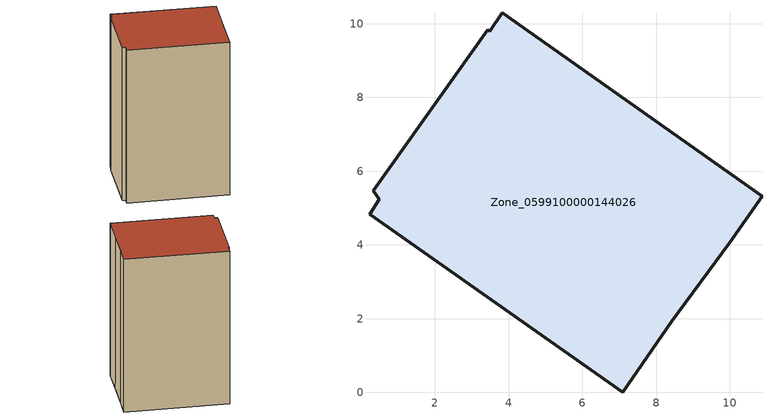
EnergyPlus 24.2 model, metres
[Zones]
Zone_0599100000144026
 floor ground (C_G): 3.43,9.83 3.49,9.79 3.83,10.3 10.87,5.32 9.98,4.05 8.42,1.93 7.09,0 0.23,4.84 0.49,5.24 0.33,5.47 z0
 wall outside (C_F): 0.23,4.84 7.09,0 8.42,1.93 9.98,4.05 10.87,5.32 3.83,10.3 3.49,9.79 3.43,9.83 0.33,5.47 0.49,5.24 0.23,4.84 z0:13.71
 roof outside (C_R): 3.49,9.79 3.43,9.83 0.33,5.47 0.49,5.24 0.23,4.84 7.09,0 8.42,1.93 9.98,4.05 10.87,5.32 3.83,10.3 z13.71
[BUILDING]
Pand.0599100000144026: North Axis=0; Terrain=City; Loads Convergence Tolerance Value=0.04; Temperature Convergence Tolerance Value=0.4; Solar Distribution=FullExterior; Maximum Number of Warmup Days=25; Minimum Number of Warmup Days=1
[Site:Location]
Rotterdam.The.Hague.AP_ZH_NLD Design_Conditions: Latitude=51.96; Longitude=4.45; Time Zone=1; Elevation=-4.5
[SITE:GROUNDTEMPERATURE:BUILDINGSURFACE]
18, 18, 18, 18, 18, 18, 18, 18, 18, 18, 18, 18
[MATERIAL] Thermal Absorptance=0.9; Solar Absorptance=0.7; Visible Absorptance=0.7
Name | Roughness | Thickness | Conductivity | Density | Specific Heat
G.TI.1946 | MediumSmooth | 0.15 | 1 | 540 | 1210
F.TI.1946 | Rough | 0.3 | 0.857143 | 1920 | 840
R.TI.1946 | MediumRough | 0.2 | 0.1 | 1500 | 1000
[CONSTRUCTION]
C_G: G.TI.1946
C_F: F.TI.1946
C_R: R.TI.1946
[ZONE]
Zone_0599100000144026: Type=1; Multiplier=1; Ceiling Height=Autocalculate; Volume=Autocalculate; Floor Area=autocalculate; Part of Total Floor Area=Yes
[ZONEINFILTRATION:DESIGNFLOWRATE]
Infil_Zone_0599100000144026: Zone or ZoneList or Space or SpaceList=Zone_0599100000144026; Schedule=AlwaysOn; Design Flow Rate Calculation Method=Flow/Area; Flow Rate per Floor Area=0.003; Constant Term Coefficient=1; Temperature Term Coefficient=0; Velocity Term Coefficient=0; Velocity Squared Term Coefficient=0
[HVACTEMPLATE:ZONE:IDEALLOADSAIRSYSTEM]
Zone_0599100000144026: Maximum Heating Supply Air Temperature=50; Minimum Cooling Supply Air Temperature=13; Maximum Heating Supply Air Humidity Ratio=0.0156; Minimum Cooling Supply Air Humidity Ratio=0.0077; Heating Limit=NoLimit; Cooling Limit=NoLimit; Dehumidification Control Type=ConstantSensibleHeatRatio; Cooling Sensible Heat Ratio=0.7; Dehumidification Setpoint=60; Humidification Control Type=None; Humidification Setpoint=30; Outdoor Air Method=None; Outdoor Air Flow Rate per Person=0.00944; Outdoor Air Flow Rate per Zone Floor Area=0; Outdoor Air Flow Rate per Zone=0; Demand Controlled Ventilation Type=None; Outdoor Air Economizer Type=NoEconomizer; Heat Recovery Type=None; Sensible Heat Recovery Effectiveness=0.7; Latent Heat Recovery Effectiveness=0.65
[ZONECONTROL:THERMOSTAT]
ThermostatControl_Zone_0599100000144026: Zone or ZoneList=Zone_0599100000144026; Control Type Schedule=DualSetpointControlType; Control 1=Thermostat_Zone_0599100000144026; Temperature Difference Between Cutout And Setpoint=0
[THERMOSTATSETPOINT:DUALSETPOINT]
Thermostat_Zone_0599100000144026: Heating Setpoint Temperature Schedule=HeatingSetpoint_Zone_0599100000144026; Cooling Setpoint Temperature Schedule=CoolingSetpoint_Zone_0599100000144026
[SCHEDULE:COMPACT]
HeatingSetpoint_Zone_0599100000144026: Through: 12/31, For: AllDays, Until: 24:00, 21
CoolingSetpoint_Zone_0599100000144026: Through: 12/31, For: AllDays, Until: 24:00, 24
DualSetpointControlType: Through: 12/31, For: AllDays, Until: 24:00, 4
AlwaysOn: Through: 12/31, For: AllDays, Until: 24:00, 1
